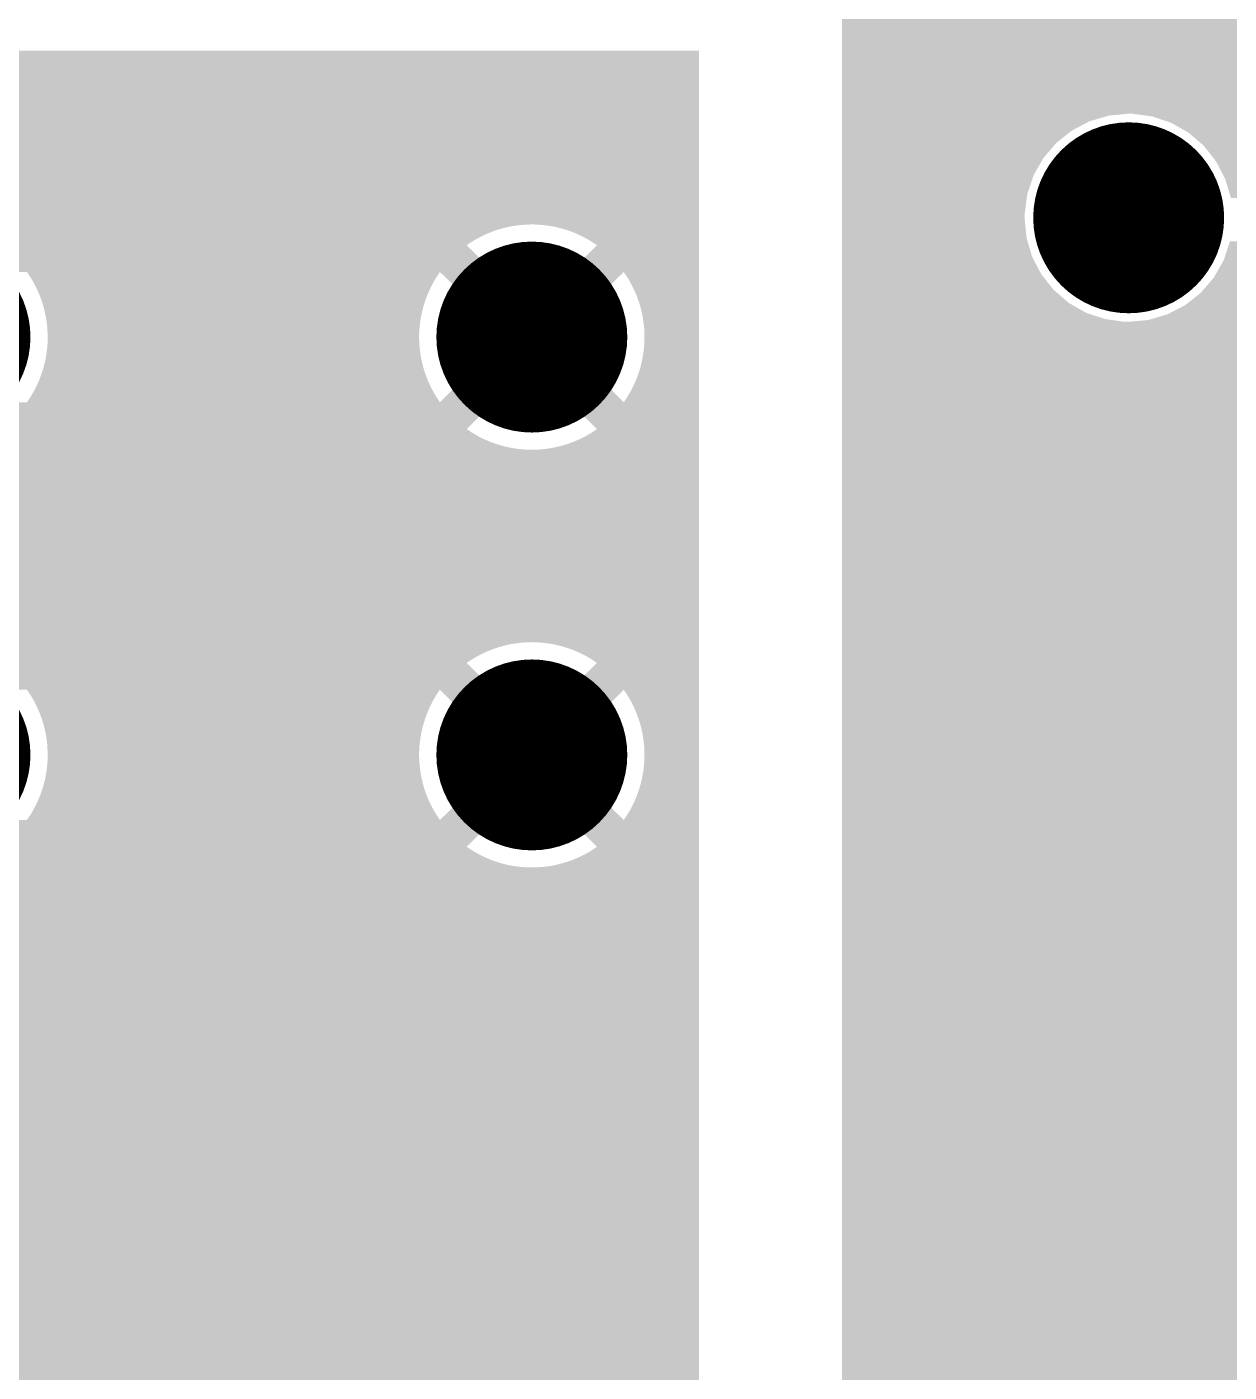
# Model space of a CAD drawing. Extents: x 295 to 953, y 10 to 290.
# Drawn here: x 562.98 to 573.53, y 185.66 to 197.47 of the extents above; entities that cross this region are included whole.
import ezdxf

# ---------------------------------------------------------------- set-up
doc = ezdxf.new("R2010")
doc.units = 0
doc.header["$LTSCALE"] = 5
doc.header["$MEASUREMENT"] = 0
doc.layers.get('0').update_dxf_attribs({"linetype": 'CONTINUOUS', "lineweight": 25})

msp = doc.modelspace()

# ---------------------------------------------------------------- linework, layer by layer
at = {"const_width": 0.838}
for points in [[(572.228, 195.793, 1), (573.066, 195.793, 1)], [(561.75, 194.746, 1), (562.588, 194.746, 1)], [(566.989, 194.746, 1), (567.827, 194.746, 1)], [(561.75, 191.078, 1), (562.588, 191.078, 1)], [(566.989, 191.078, 1), (567.827, 191.078, 1)]]:
    msp.add_lwpolyline(points, format="xyb", close=True, dxfattribs=at)
for points in [[(570.132, 196.707), (570.132, 197.889), (591.506, 196.707), (591.506, 197.889)], [(555.464, 197.105), (555.619, 197.26), (568.875, 197.105), (568.875, 197.26)], [(555.619, 197.26), (555.619, 197.26), (568.875, 197.26), (568.874, 197.26)], [(555.464, 197.104), (555.464, 197.105), (568.875, 197.104), (568.875, 197.105)], [(555.464, 195.735), (555.464, 197.104), (568.875, 195.735), (568.875, 197.104)], [(570.132, 196.69), (570.132, 196.707), (572.473, 196.69), (572.647, 196.707)], [(570.132, 196.641), (570.132, 196.69), (572.305, 196.641), (572.473, 196.69)], [(570.132, 196.56), (570.132, 196.641), (572.15, 196.56), (572.305, 196.641)], [(572.681, 196.706), (572.647, 196.707), (591.506, 196.706), (591.506, 196.707)], [(572.854, 196.683), (572.681, 196.706), (591.506, 196.683), (591.506, 196.706)], [(573.02, 196.627), (572.854, 196.683), (591.506, 196.627), (591.506, 196.683)], [(573.172, 196.541), (573.02, 196.627), (591.506, 196.541), (591.506, 196.627)], [(570.132, 196.451), (570.132, 196.56), (572.013, 196.451), (572.15, 196.56)], [(573.305, 196.427), (573.172, 196.541), (591.506, 196.427), (591.506, 196.541)], [(570.132, 196.319), (570.132, 196.451), (571.899, 196.319), (572.013, 196.451)], [(573.413, 196.29), (573.305, 196.427), (591.506, 196.29), (591.506, 196.427)], [(570.132, 196.167), (570.132, 196.319), (571.813, 196.167), (571.899, 196.319)], [(573.494, 196.135), (573.413, 196.29), (591.506, 196.135), (591.506, 196.29)], [(570.132, 196.001), (570.132, 196.167), (571.757, 196.001), (571.813, 196.167)], [(573.544, 195.967), (573.494, 196.135), (591.506, 195.967), (591.506, 196.135)], [(570.132, 195.828), (570.132, 196.001), (571.734, 195.828), (571.757, 196.001)], [(570.132, 195.793), (570.132, 195.828), (571.733, 195.793), (571.734, 195.828)], [(570.132, 195.619), (570.132, 195.793), (571.75, 195.619), (571.733, 195.793)], [(562.204, 195.734), (562.169, 195.735), (567.387, 195.734), (567.408, 195.735)], [(562.22, 195.733), (562.204, 195.734), (567.35, 195.733), (567.387, 195.734)], [(562.261, 195.73), (562.22, 195.733), (567.32, 195.73), (567.35, 195.733)], [(562.281, 195.728), (562.261, 195.73), (567.293, 195.728), (567.32, 195.73)], [(562.318, 195.723), (562.281, 195.728), (567.261, 195.723), (567.293, 195.728)], [(562.339, 195.72), (562.318, 195.723), (567.236, 195.72), (567.261, 195.723)], [(562.375, 195.713), (562.339, 195.72), (567.204, 195.713), (567.236, 195.72)], [(562.396, 195.708), (562.375, 195.713), (567.18, 195.708), (567.204, 195.713)], [(562.431, 195.699), (562.396, 195.708), (567.148, 195.699), (567.18, 195.708)], [(562.452, 195.693), (562.431, 195.699), (567.124, 195.693), (567.148, 195.699)], [(562.486, 195.683), (562.452, 195.693), (567.092, 195.683), (567.124, 195.693)], [(562.507, 195.675), (562.486, 195.683), (567.069, 195.675), (567.092, 195.683)], [(562.54, 195.662), (562.507, 195.675), (567.038, 195.662), (567.069, 195.675)], [(567.443, 195.734), (567.408, 195.735), (568.875, 195.734), (568.875, 195.735)], [(567.5, 195.73), (567.443, 195.734), (568.875, 195.73), (568.875, 195.734)], [(567.557, 195.723), (567.5, 195.73), (568.875, 195.723), (568.875, 195.73)], [(567.614, 195.713), (567.557, 195.723), (568.875, 195.713), (568.875, 195.723)], [(567.67, 195.699), (567.614, 195.713), (568.875, 195.699), (568.875, 195.713)], [(567.725, 195.683), (567.67, 195.699), (568.875, 195.683), (568.875, 195.699)], [(567.779, 195.662), (567.725, 195.683), (568.875, 195.662), (568.875, 195.683)], [(562.56, 195.654), (562.54, 195.662), (567.016, 195.654), (567.038, 195.662)], [(562.593, 195.639), (562.56, 195.654), (566.985, 195.639), (567.016, 195.654)], [(562.563, 195.374), (562.742, 195.552), (567.014, 195.374), (566.836, 195.552)], [(562.613, 195.629), (562.593, 195.639), (566.964, 195.629), (566.985, 195.639)], [(562.644, 195.613), (562.613, 195.629), (566.934, 195.613), (566.964, 195.629)], [(562.663, 195.602), (562.644, 195.613), (566.913, 195.602), (566.934, 195.613)], [(562.694, 195.584), (562.663, 195.602), (566.884, 195.584), (566.913, 195.602)], [(562.712, 195.572), (562.694, 195.584), (566.864, 195.572), (566.884, 195.584)], [(562.742, 195.552), (562.712, 195.572), (566.836, 195.552), (566.864, 195.572)], [(567.832, 195.639), (567.779, 195.662), (568.875, 195.639), (568.875, 195.662)], [(567.802, 195.374), (567.98, 195.552), (568.875, 195.374), (568.875, 195.552)], [(567.883, 195.613), (567.832, 195.639), (568.875, 195.613), (568.875, 195.639)], [(567.933, 195.584), (567.883, 195.613), (568.875, 195.584), (568.875, 195.613)], [(567.98, 195.552), (567.933, 195.584), (568.875, 195.552), (568.875, 195.584)], [(570.132, 195.452), (570.132, 195.619), (571.799, 195.452), (571.75, 195.619)], [(573.481, 195.42), (573.536, 195.586), (591.506, 195.42), (591.506, 195.586)], [(567.117, 195.428), (567.149, 195.44), (567.698, 195.428), (567.668, 195.44)], [(567.149, 195.44), (567.163, 195.446), (567.668, 195.44), (567.651, 195.446)], [(567.163, 195.446), (567.196, 195.456), (567.651, 195.446), (567.621, 195.456)], [(567.196, 195.456), (567.211, 195.461), (567.621, 195.456), (567.604, 195.461)], [(567.211, 195.461), (567.245, 195.469), (567.604, 195.461), (567.573, 195.469)], [(567.245, 195.469), (567.259, 195.472), (567.573, 195.469), (567.555, 195.472)], [(567.259, 195.472), (567.294, 195.478), (567.555, 195.472), (567.524, 195.478)], [(567.294, 195.478), (567.309, 195.481), (567.524, 195.478), (567.504, 195.481)], [(567.309, 195.481), (567.345, 195.484), (567.504, 195.481), (567.474, 195.484)], [(567.345, 195.484), (567.358, 195.486), (567.474, 195.484), (567.451, 195.486)], [(567.358, 195.486), (567.402, 195.487), (567.451, 195.486), (567.425, 195.487)], [(567.402, 195.487), (567.408, 195.487), (567.425, 195.487), (567.408, 195.487)], [(570.132, 195.297), (570.132, 195.452), (571.88, 195.297), (571.799, 195.452)], [(555.464, 195.318), (555.464, 195.374), (568.875, 195.318), (568.875, 195.374)], [(562.982, 195.309), (562.976, 195.318), (566.595, 195.309), (566.601, 195.318)], [(566.78, 195.14), (566.601, 195.318), (568.036, 195.14), (568.215, 195.318)], [(567.014, 195.374), (567.028, 195.383), (567.802, 195.374), (567.787, 195.383)], [(567.028, 195.383), (567.058, 195.399), (567.787, 195.383), (567.759, 195.399)], [(567.058, 195.399), (567.072, 195.407), (567.759, 195.399), (567.743, 195.407)], [(567.072, 195.407), (567.102, 195.421), (567.743, 195.407), (567.714, 195.421)], [(567.102, 195.421), (567.117, 195.428), (567.714, 195.421), (567.698, 195.428)], [(568.221, 195.309), (568.215, 195.318), (568.875, 195.309), (568.875, 195.318)], [(573.394, 195.268), (573.481, 195.42), (591.506, 195.268), (591.506, 195.42)], [(563.007, 195.27), (562.982, 195.309), (566.569, 195.27), (566.595, 195.309)], [(563.014, 195.26), (563.007, 195.27), (566.564, 195.26), (566.569, 195.27)], [(563.037, 195.22), (563.014, 195.26), (566.54, 195.22), (566.564, 195.26)], [(563.042, 195.21), (563.037, 195.22), (566.535, 195.21), (566.54, 195.22)], [(563.063, 195.169), (563.042, 195.21), (566.514, 195.169), (566.535, 195.21)], [(568.253, 195.26), (568.221, 195.309), (568.875, 195.26), (568.875, 195.309)], [(568.281, 195.21), (568.253, 195.26), (568.875, 195.21), (568.875, 195.26)], [(568.307, 195.159), (568.281, 195.21), (568.875, 195.159), (568.875, 195.21)], [(570.132, 195.16), (570.132, 195.297), (571.989, 195.16), (571.88, 195.297)], [(573.28, 195.135), (573.394, 195.268), (591.506, 195.135), (591.506, 195.268)], [(563.068, 195.159), (563.063, 195.169), (566.51, 195.159), (566.514, 195.169)], [(563.086, 195.116), (563.068, 195.159), (566.491, 195.116), (566.51, 195.159)], [(563.09, 195.106), (563.086, 195.116), (566.487, 195.106), (566.491, 195.116)], [(563.106, 195.062), (563.09, 195.106), (566.471, 195.062), (566.487, 195.106)], [(566.74, 195.067), (566.755, 195.097), (568.077, 195.067), (568.061, 195.097)], [(566.755, 195.097), (566.763, 195.111), (568.061, 195.097), (568.053, 195.111)], [(566.763, 195.111), (566.78, 195.14), (568.053, 195.111), (568.036, 195.14)], [(568.329, 195.106), (568.307, 195.159), (568.875, 195.106), (568.875, 195.159)], [(568.349, 195.051), (568.329, 195.106), (568.875, 195.051), (568.875, 195.106)], [(570.132, 195.046), (570.132, 195.16), (572.121, 195.046), (571.989, 195.16)], [(573.144, 195.027), (573.28, 195.135), (591.506, 195.027), (591.506, 195.135)], [(563.11, 195.051), (563.106, 195.062), (566.468, 195.051), (566.471, 195.062)], [(563.123, 195.007), (563.11, 195.051), (566.454, 195.007), (566.468, 195.051)], [(563.126, 194.996), (563.123, 195.007), (566.451, 194.996), (566.454, 195.007)], [(563.136, 194.951), (563.126, 194.996), (566.441, 194.951), (566.451, 194.996)], [(566.697, 194.959), (566.703, 194.974), (568.118, 194.959), (568.114, 194.974)], [(566.703, 194.974), (566.713, 195.006), (568.114, 194.974), (568.102, 195.006)], [(566.713, 195.006), (566.72, 195.021), (568.102, 195.006), (568.097, 195.021)], [(566.72, 195.021), (566.732, 195.052), (568.097, 195.021), (568.083, 195.052)], [(566.732, 195.052), (566.74, 195.067), (568.083, 195.052), (568.077, 195.067)], [(568.365, 194.996), (568.349, 195.051), (568.875, 194.996), (568.875, 195.051)], [(568.378, 194.94), (568.365, 194.996), (568.875, 194.94), (568.875, 194.996)], [(570.132, 194.959), (570.132, 195.046), (572.273, 194.959), (572.121, 195.046)], [(572.988, 194.946), (573.144, 195.027), (591.506, 194.946), (591.506, 195.027)], [(563.139, 194.94), (563.136, 194.951), (566.438, 194.94), (566.441, 194.951)], [(563.147, 194.895), (563.139, 194.94), (566.43, 194.895), (566.438, 194.94)], [(563.149, 194.883), (563.147, 194.895), (566.429, 194.883), (566.43, 194.895)], [(563.154, 194.838), (563.149, 194.883), (566.423, 194.838), (566.429, 194.883)], [(566.671, 194.828), (566.675, 194.862), (568.145, 194.828), (568.14, 194.862)], [(566.675, 194.862), (566.678, 194.878), (568.14, 194.862), (568.138, 194.878)], [(566.678, 194.878), (566.685, 194.91), (568.138, 194.878), (568.131, 194.91)], [(566.685, 194.91), (566.689, 194.927), (568.131, 194.91), (568.127, 194.927)], [(566.689, 194.927), (566.697, 194.959), (568.127, 194.927), (568.118, 194.959)], [(568.387, 194.883), (568.378, 194.94), (568.875, 194.883), (568.875, 194.94)], [(568.394, 194.826), (568.387, 194.883), (568.875, 194.826), (568.875, 194.883)], [(570.132, 194.904), (570.132, 194.959), (572.439, 194.904), (572.273, 194.959)], [(570.132, 194.88), (570.132, 194.904), (572.612, 194.88), (572.439, 194.904)], [(570.132, 183.22), (570.132, 194.88), (591.506, 183.22), (591.506, 194.88)], [(570.132, 194.88), (570.132, 194.88), (572.647, 194.88), (572.612, 194.88)], [(572.647, 194.88), (572.821, 194.896), (591.506, 194.88), (591.506, 194.896)], [(572.821, 194.896), (572.988, 194.946), (591.506, 194.896), (591.506, 194.946)], [(563.155, 194.826), (563.154, 194.838), (566.422, 194.826), (566.423, 194.838)], [(563.157, 194.78), (563.155, 194.826), (566.419, 194.78), (566.422, 194.826)], [(563.158, 194.769), (563.157, 194.78), (566.419, 194.769), (566.419, 194.78)], [(563.158, 194.723), (563.158, 194.769), (566.419, 194.723), (566.419, 194.769)], [(566.666, 194.762), (566.667, 194.779), (568.149, 194.762), (568.149, 194.779)], [(566.667, 194.729), (566.666, 194.762), (568.15, 194.729), (568.149, 194.762)], [(566.667, 194.779), (566.669, 194.812), (568.149, 194.779), (568.146, 194.812)], [(566.667, 194.712), (566.667, 194.729), (568.149, 194.712), (568.15, 194.729)], [(566.669, 194.812), (566.671, 194.828), (568.146, 194.812), (568.145, 194.828)], [(568.397, 194.769), (568.394, 194.826), (568.875, 194.769), (568.875, 194.826)], [(568.396, 194.711), (568.397, 194.769), (568.875, 194.711), (568.875, 194.769)], [(563.147, 194.596), (563.148, 194.608), (566.43, 194.596), (566.429, 194.608)], [(563.148, 194.608), (563.154, 194.654), (566.429, 194.608), (566.423, 194.654)], [(563.154, 194.654), (563.155, 194.665), (566.423, 194.654), (566.422, 194.665)], [(563.155, 194.665), (563.158, 194.711), (566.422, 194.665), (566.42, 194.711)], [(563.158, 194.711), (563.158, 194.723), (566.42, 194.711), (566.419, 194.723)], [(566.67, 194.679), (566.667, 194.712), (568.147, 194.679), (568.149, 194.712)], [(566.671, 194.663), (566.67, 194.679), (568.145, 194.663), (568.147, 194.679)], [(566.676, 194.63), (566.671, 194.663), (568.141, 194.63), (568.145, 194.663)], [(566.678, 194.613), (566.676, 194.63), (568.138, 194.613), (568.141, 194.63)], [(566.685, 194.581), (566.678, 194.613), (568.131, 194.581), (568.138, 194.613)], [(568.386, 194.596), (568.393, 194.654), (568.875, 194.596), (568.875, 194.654)], [(568.393, 194.654), (568.396, 194.711), (568.875, 194.654), (568.875, 194.711)], [(563.123, 194.484), (563.126, 194.495), (566.454, 194.484), (566.451, 194.495)], [(563.126, 194.495), (563.137, 194.54), (566.451, 194.495), (566.441, 194.54)], [(563.137, 194.54), (563.139, 194.551), (566.441, 194.54), (566.438, 194.551)], [(563.139, 194.551), (563.147, 194.596), (566.438, 194.551), (566.43, 194.596)], [(566.689, 194.565), (566.685, 194.581), (568.127, 194.565), (568.131, 194.581)], [(566.698, 194.532), (566.689, 194.565), (568.118, 194.532), (568.127, 194.565)], [(566.702, 194.517), (566.698, 194.532), (568.113, 194.517), (568.118, 194.532)], [(566.714, 194.485), (566.702, 194.517), (568.103, 194.485), (568.113, 194.517)], [(568.362, 194.484), (568.375, 194.54), (568.875, 194.484), (568.875, 194.54)], [(568.375, 194.54), (568.386, 194.596), (568.875, 194.54), (568.875, 194.596)], [(563.068, 194.333), (563.086, 194.375), (566.509, 194.333), (566.491, 194.375)], [(563.086, 194.375), (563.09, 194.386), (566.491, 194.375), (566.487, 194.386)], [(563.09, 194.386), (563.106, 194.429), (566.487, 194.386), (566.471, 194.429)], [(563.106, 194.429), (563.11, 194.44), (566.471, 194.429), (566.467, 194.44)], [(563.11, 194.44), (563.123, 194.484), (566.467, 194.44), (566.454, 194.484)], [(566.719, 194.47), (566.714, 194.485), (568.096, 194.47), (568.103, 194.485)], [(566.733, 194.439), (566.719, 194.47), (568.084, 194.439), (568.096, 194.47)], [(566.739, 194.424), (566.733, 194.439), (568.076, 194.424), (568.084, 194.439)], [(566.755, 194.394), (566.739, 194.424), (568.061, 194.394), (568.076, 194.424)], [(566.763, 194.38), (566.755, 194.394), (568.053, 194.38), (568.061, 194.394)], [(566.78, 194.351), (566.763, 194.38), (568.036, 194.351), (568.053, 194.38)], [(568.302, 194.322), (568.325, 194.375), (568.875, 194.322), (568.875, 194.375)], [(568.325, 194.375), (568.345, 194.429), (568.875, 194.375), (568.875, 194.429)], [(568.345, 194.429), (568.362, 194.484), (568.875, 194.429), (568.875, 194.484)], [(563.014, 194.231), (563.037, 194.271), (566.563, 194.231), (566.541, 194.271)], [(563.037, 194.271), (563.042, 194.281), (566.541, 194.271), (566.535, 194.281)], [(563.042, 194.281), (563.063, 194.322), (566.535, 194.281), (566.514, 194.322)], [(563.063, 194.322), (563.068, 194.333), (566.514, 194.322), (566.509, 194.333)], [(566.601, 194.173), (566.78, 194.351), (568.215, 194.173), (568.036, 194.351)], [(568.246, 194.221), (568.276, 194.271), (568.875, 194.221), (568.875, 194.271)], [(568.276, 194.271), (568.302, 194.322), (568.875, 194.271), (568.875, 194.322)], [(555.464, 194.117), (555.464, 194.173), (568.875, 194.117), (568.875, 194.173)], [(562.976, 194.173), (562.982, 194.183), (566.601, 194.173), (566.595, 194.183)], [(562.982, 194.183), (563.008, 194.221), (566.595, 194.183), (566.57, 194.221)], [(563.008, 194.221), (563.014, 194.231), (566.57, 194.221), (566.563, 194.231)], [(568.215, 194.173), (568.246, 194.221), (568.875, 194.173), (568.875, 194.221)], [(562.742, 193.939), (562.563, 194.117), (566.836, 193.939), (567.014, 194.117)], [(567.029, 194.109), (567.014, 194.117), (567.788, 194.109), (567.802, 194.117)], [(567.057, 194.092), (567.029, 194.109), (567.758, 194.092), (567.788, 194.109)], [(567.072, 194.084), (567.057, 194.092), (567.744, 194.084), (567.758, 194.092)], [(567.102, 194.07), (567.072, 194.084), (567.714, 194.07), (567.744, 194.084)], [(567.118, 194.063), (567.102, 194.07), (567.699, 194.063), (567.714, 194.07)], [(567.148, 194.051), (567.118, 194.063), (567.667, 194.051), (567.699, 194.063)], [(567.164, 194.045), (567.148, 194.051), (567.653, 194.045), (567.667, 194.051)], [(567.195, 194.035), (567.164, 194.045), (567.62, 194.035), (567.653, 194.045)], [(567.212, 194.03), (567.195, 194.035), (567.605, 194.03), (567.62, 194.035)], [(567.243, 194.022), (567.212, 194.03), (567.571, 194.022), (567.605, 194.03)], [(567.261, 194.019), (567.243, 194.022), (567.557, 194.019), (567.571, 194.022)], [(567.292, 194.013), (567.261, 194.019), (567.522, 194.013), (567.557, 194.019)], [(567.98, 193.939), (567.802, 194.117), (568.875, 193.939), (568.875, 194.117)], [(562.644, 193.878), (562.684, 193.901), (566.933, 193.878), (566.894, 193.901)], [(562.684, 193.901), (562.693, 193.907), (566.894, 193.901), (566.883, 193.907)], [(562.693, 193.907), (562.732, 193.932), (566.883, 193.907), (566.846, 193.932)], [(562.732, 193.932), (562.742, 193.939), (566.846, 193.932), (566.836, 193.939)], [(567.312, 194.01), (567.292, 194.013), (567.507, 194.01), (567.522, 194.013)], [(567.342, 194.007), (567.312, 194.01), (567.471, 194.007), (567.507, 194.01)], [(567.365, 194.005), (567.342, 194.007), (567.458, 194.005), (567.471, 194.007)], [(567.391, 194.004), (567.365, 194.005), (567.414, 194.004), (567.458, 194.005)], [(567.408, 194.004), (567.391, 194.004), (567.408, 194.004), (567.414, 194.004)], [(567.873, 193.872), (567.923, 193.901), (568.875, 193.872), (568.875, 193.901)], [(567.923, 193.901), (567.971, 193.932), (568.875, 193.901), (568.875, 193.932)], [(567.971, 193.932), (567.98, 193.939), (568.875, 193.932), (568.875, 193.939)], [(562.374, 193.778), (562.42, 193.789), (567.202, 193.778), (567.159, 193.789)], [(562.42, 193.789), (562.43, 193.792), (567.159, 193.789), (567.146, 193.792)], [(562.43, 193.792), (562.475, 193.805), (567.146, 193.792), (567.103, 193.805)], [(562.475, 193.805), (562.485, 193.809), (567.103, 193.805), (567.091, 193.809)], [(562.485, 193.809), (562.529, 193.824), (567.091, 193.809), (567.049, 193.824)], [(562.529, 193.824), (562.539, 193.829), (567.049, 193.824), (567.037, 193.829)], [(562.539, 193.829), (562.582, 193.847), (567.037, 193.829), (566.996, 193.847)], [(562.582, 193.847), (562.592, 193.852), (566.996, 193.847), (566.984, 193.852)], [(562.592, 193.852), (562.634, 193.872), (566.984, 193.852), (566.944, 193.872)], [(562.634, 193.872), (562.644, 193.878), (566.944, 193.872), (566.933, 193.878)], [(567.602, 193.776), (567.659, 193.789), (568.875, 193.776), (568.875, 193.789)], [(567.659, 193.789), (567.714, 193.805), (568.875, 193.789), (568.875, 193.805)], [(567.714, 193.805), (567.768, 193.824), (568.875, 193.805), (568.875, 193.824)], [(567.768, 193.824), (567.821, 193.847), (568.875, 193.824), (568.875, 193.847)], [(567.821, 193.847), (567.873, 193.872), (568.875, 193.847), (568.875, 193.872)], [(555.464, 192.068), (555.464, 193.757), (568.875, 192.068), (568.875, 193.757)], [(562.192, 193.757), (562.199, 193.757), (567.431, 193.757), (567.373, 193.757)], [(562.199, 193.757), (562.25, 193.76), (567.373, 193.757), (567.332, 193.76)], [(562.25, 193.76), (562.259, 193.761), (567.332, 193.76), (567.316, 193.761)], [(562.259, 193.761), (562.307, 193.766), (567.316, 193.761), (567.272, 193.766)], [(562.307, 193.766), (562.317, 193.768), (567.272, 193.766), (567.259, 193.768)], [(562.317, 193.768), (562.364, 193.776), (567.259, 193.768), (567.215, 193.776)], [(562.364, 193.776), (562.374, 193.778), (567.215, 193.776), (567.202, 193.778)], [(567.431, 193.757), (567.488, 193.76), (568.875, 193.757), (568.875, 193.76)], [(567.488, 193.76), (567.546, 193.766), (568.875, 193.76), (568.875, 193.766)], [(567.546, 193.766), (567.602, 193.776), (568.875, 193.766), (568.875, 193.776)], [(562.204, 192.067), (562.169, 192.068), (567.387, 192.067), (567.408, 192.068)], [(562.22, 192.066), (562.204, 192.067), (567.35, 192.066), (567.387, 192.067)], [(562.261, 192.063), (562.22, 192.066), (567.32, 192.063), (567.35, 192.066)], [(562.281, 192.061), (562.261, 192.063), (567.293, 192.061), (567.32, 192.063)], [(562.318, 192.056), (562.281, 192.061), (567.261, 192.056), (567.293, 192.061)], [(562.339, 192.052), (562.318, 192.056), (567.236, 192.052), (567.261, 192.056)], [(562.375, 192.046), (562.339, 192.052), (567.204, 192.046), (567.236, 192.052)], [(562.396, 192.041), (562.375, 192.046), (567.18, 192.041), (567.204, 192.046)], [(562.431, 192.032), (562.396, 192.041), (567.148, 192.032), (567.18, 192.041)], [(562.452, 192.026), (562.431, 192.032), (567.124, 192.026), (567.148, 192.032)], [(562.486, 192.015), (562.452, 192.026), (567.092, 192.015), (567.124, 192.026)], [(562.507, 192.008), (562.486, 192.015), (567.069, 192.008), (567.092, 192.015)], [(562.54, 191.995), (562.507, 192.008), (567.038, 191.995), (567.069, 192.008)], [(567.443, 192.067), (567.408, 192.068), (568.875, 192.067), (568.875, 192.068)], [(567.5, 192.063), (567.443, 192.067), (568.875, 192.063), (568.875, 192.067)], [(567.557, 192.056), (567.5, 192.063), (568.875, 192.056), (568.875, 192.063)], [(567.614, 192.046), (567.557, 192.056), (568.875, 192.046), (568.875, 192.056)], [(567.67, 192.032), (567.614, 192.046), (568.875, 192.032), (568.875, 192.046)], [(567.725, 192.015), (567.67, 192.032), (568.875, 192.015), (568.875, 192.032)], [(567.779, 191.995), (567.725, 192.015), (568.875, 191.995), (568.875, 192.015)], [(562.56, 191.987), (562.54, 191.995), (567.016, 191.987), (567.038, 191.995)], [(562.593, 191.972), (562.56, 191.987), (566.985, 191.972), (567.016, 191.987)], [(562.613, 191.962), (562.593, 191.972), (566.964, 191.962), (566.985, 191.972)], [(562.644, 191.946), (562.613, 191.962), (566.934, 191.946), (566.964, 191.962)], [(562.663, 191.935), (562.644, 191.946), (566.913, 191.935), (566.934, 191.946)], [(562.694, 191.917), (562.663, 191.935), (566.884, 191.917), (566.913, 191.935)], [(562.712, 191.905), (562.694, 191.917), (566.864, 191.905), (566.884, 191.917)], [(562.742, 191.885), (562.712, 191.905), (566.836, 191.885), (566.864, 191.905)], [(567.832, 191.972), (567.779, 191.995), (568.875, 191.972), (568.875, 191.995)], [(567.883, 191.946), (567.832, 191.972), (568.875, 191.946), (568.875, 191.972)], [(567.933, 191.917), (567.883, 191.946), (568.875, 191.917), (568.875, 191.946)], [(567.98, 191.885), (567.933, 191.917), (568.875, 191.885), (568.875, 191.917)], [(562.563, 191.707), (562.742, 191.885), (567.014, 191.707), (566.836, 191.885)], [(567.117, 191.761), (567.149, 191.773), (567.698, 191.761), (567.668, 191.773)], [(567.149, 191.773), (567.163, 191.779), (567.668, 191.773), (567.651, 191.779)], [(567.163, 191.779), (567.196, 191.789), (567.651, 191.779), (567.621, 191.789)], [(567.196, 191.789), (567.211, 191.794), (567.621, 191.789), (567.604, 191.794)], [(567.211, 191.794), (567.245, 191.802), (567.604, 191.794), (567.573, 191.802)], [(567.245, 191.802), (567.259, 191.805), (567.573, 191.802), (567.555, 191.805)], [(567.259, 191.805), (567.294, 191.811), (567.555, 191.805), (567.524, 191.811)], [(567.294, 191.811), (567.309, 191.814), (567.524, 191.811), (567.504, 191.814)], [(567.309, 191.814), (567.345, 191.817), (567.504, 191.814), (567.474, 191.817)], [(567.345, 191.817), (567.358, 191.819), (567.474, 191.817), (567.451, 191.819)], [(567.358, 191.819), (567.402, 191.82), (567.451, 191.819), (567.425, 191.82)], [(567.402, 191.82), (567.408, 191.82), (567.425, 191.82), (567.408, 191.82)], [(567.802, 191.707), (567.98, 191.885), (568.875, 191.707), (568.875, 191.885)], [(555.464, 191.651), (555.464, 191.707), (568.875, 191.651), (568.875, 191.707)], [(567.014, 191.707), (567.028, 191.716), (567.802, 191.707), (567.787, 191.716)], [(567.028, 191.716), (567.058, 191.732), (567.787, 191.716), (567.759, 191.732)], [(567.058, 191.732), (567.072, 191.74), (567.759, 191.732), (567.743, 191.74)], [(567.072, 191.74), (567.102, 191.754), (567.743, 191.74), (567.714, 191.754)], [(567.102, 191.754), (567.117, 191.761), (567.714, 191.754), (567.698, 191.761)], [(562.982, 191.641), (562.976, 191.651), (566.595, 191.641), (566.601, 191.651)], [(563.007, 191.603), (562.982, 191.641), (566.569, 191.603), (566.595, 191.641)], [(563.014, 191.593), (563.007, 191.603), (566.564, 191.593), (566.569, 191.603)], [(563.037, 191.553), (563.014, 191.593), (566.54, 191.553), (566.564, 191.593)], [(563.042, 191.543), (563.037, 191.553), (566.535, 191.543), (566.54, 191.553)], [(563.063, 191.502), (563.042, 191.543), (566.514, 191.502), (566.535, 191.543)], [(566.78, 191.473), (566.601, 191.651), (568.036, 191.473), (568.215, 191.651)], [(568.221, 191.641), (568.215, 191.651), (568.875, 191.641), (568.875, 191.651)], [(568.253, 191.593), (568.221, 191.641), (568.875, 191.593), (568.875, 191.641)], [(568.281, 191.543), (568.253, 191.593), (568.875, 191.543), (568.875, 191.593)], [(568.307, 191.491), (568.281, 191.543), (568.875, 191.491), (568.875, 191.543)], [(563.068, 191.491), (563.063, 191.502), (566.51, 191.491), (566.514, 191.502)], [(563.086, 191.449), (563.068, 191.491), (566.491, 191.449), (566.51, 191.491)], [(563.09, 191.438), (563.086, 191.449), (566.487, 191.438), (566.491, 191.449)], [(563.106, 191.395), (563.09, 191.438), (566.471, 191.395), (566.487, 191.438)], [(566.74, 191.4), (566.755, 191.43), (568.077, 191.4), (568.061, 191.43)], [(566.755, 191.43), (566.763, 191.444), (568.061, 191.43), (568.053, 191.444)], [(566.763, 191.444), (566.78, 191.473), (568.053, 191.444), (568.036, 191.473)], [(568.329, 191.438), (568.307, 191.491), (568.875, 191.438), (568.875, 191.491)], [(568.349, 191.384), (568.329, 191.438), (568.875, 191.384), (568.875, 191.438)], [(563.11, 191.384), (563.106, 191.395), (566.468, 191.384), (566.471, 191.395)], [(563.123, 191.34), (563.11, 191.384), (566.454, 191.34), (566.468, 191.384)], [(563.126, 191.329), (563.123, 191.34), (566.451, 191.329), (566.454, 191.34)], [(563.136, 191.284), (563.126, 191.329), (566.441, 191.284), (566.451, 191.329)], [(566.697, 191.292), (566.703, 191.307), (568.118, 191.292), (568.114, 191.307)], [(566.703, 191.307), (566.713, 191.339), (568.114, 191.307), (568.102, 191.339)], [(566.713, 191.339), (566.72, 191.354), (568.102, 191.339), (568.097, 191.354)], [(566.72, 191.354), (566.732, 191.385), (568.097, 191.354), (568.083, 191.385)], [(566.732, 191.385), (566.74, 191.4), (568.083, 191.385), (568.077, 191.4)], [(568.365, 191.329), (568.349, 191.384), (568.875, 191.329), (568.875, 191.384)], [(568.378, 191.273), (568.365, 191.329), (568.875, 191.273), (568.875, 191.329)], [(563.139, 191.273), (563.136, 191.284), (566.438, 191.273), (566.441, 191.284)], [(563.147, 191.228), (563.139, 191.273), (566.43, 191.228), (566.438, 191.273)], [(563.149, 191.216), (563.147, 191.228), (566.429, 191.216), (566.43, 191.228)], [(563.154, 191.171), (563.149, 191.216), (566.423, 191.171), (566.429, 191.216)], [(566.671, 191.161), (566.675, 191.194), (568.145, 191.161), (568.14, 191.194)], [(566.675, 191.194), (566.678, 191.211), (568.14, 191.194), (568.138, 191.211)], [(566.678, 191.211), (566.685, 191.243), (568.138, 191.211), (568.131, 191.243)], [(566.685, 191.243), (566.689, 191.259), (568.131, 191.243), (568.127, 191.259)], [(566.689, 191.259), (566.697, 191.292), (568.127, 191.259), (568.118, 191.292)], [(568.387, 191.216), (568.378, 191.273), (568.875, 191.216), (568.875, 191.273)], [(568.394, 191.159), (568.387, 191.216), (568.875, 191.159), (568.875, 191.216)], [(563.155, 191.159), (563.154, 191.171), (566.422, 191.159), (566.423, 191.171)], [(563.157, 191.113), (563.155, 191.159), (566.419, 191.113), (566.422, 191.159)], [(563.158, 191.101), (563.157, 191.113), (566.419, 191.101), (566.419, 191.113)], [(563.158, 191.055), (563.158, 191.101), (566.419, 191.055), (566.419, 191.101)], [(566.666, 191.095), (566.667, 191.112), (568.149, 191.095), (568.149, 191.112)], [(566.667, 191.062), (566.666, 191.095), (568.15, 191.062), (568.149, 191.095)], [(566.667, 191.112), (566.669, 191.145), (568.149, 191.112), (568.146, 191.145)], [(566.669, 191.145), (566.671, 191.161), (568.146, 191.145), (568.145, 191.161)], [(568.397, 191.101), (568.394, 191.159), (568.875, 191.101), (568.875, 191.159)], [(568.396, 191.044), (568.397, 191.101), (568.875, 191.044), (568.875, 191.101)], [(563.148, 190.941), (563.154, 190.986), (566.429, 190.941), (566.423, 190.986)], [(563.154, 190.986), (563.155, 190.998), (566.423, 190.986), (566.422, 190.998)], [(563.155, 190.998), (563.158, 191.044), (566.422, 190.998), (566.42, 191.044)], [(563.158, 191.044), (563.158, 191.055), (566.42, 191.044), (566.419, 191.055)], [(566.667, 191.045), (566.667, 191.062), (568.149, 191.045), (568.15, 191.062)], [(566.67, 191.012), (566.667, 191.045), (568.147, 191.012), (568.149, 191.045)], [(566.671, 190.996), (566.67, 191.012), (568.145, 190.996), (568.147, 191.012)], [(566.676, 190.963), (566.671, 190.996), (568.141, 190.963), (568.145, 190.996)], [(566.678, 190.946), (566.676, 190.963), (568.138, 190.946), (568.141, 190.963)], [(566.685, 190.914), (566.678, 190.946), (568.131, 190.914), (568.138, 190.946)], [(568.386, 190.929), (568.393, 190.986), (568.875, 190.929), (568.875, 190.986)], [(568.393, 190.986), (568.396, 191.044), (568.875, 190.986), (568.875, 191.044)], [(563.123, 190.817), (563.126, 190.828), (566.454, 190.817), (566.451, 190.828)], [(563.126, 190.828), (563.137, 190.873), (566.451, 190.828), (566.441, 190.873)], [(563.137, 190.873), (563.139, 190.884), (566.441, 190.873), (566.438, 190.884)], [(563.139, 190.884), (563.147, 190.929), (566.438, 190.884), (566.43, 190.929)], [(563.147, 190.929), (563.148, 190.941), (566.43, 190.929), (566.429, 190.941)], [(566.689, 190.897), (566.685, 190.914), (568.127, 190.897), (568.131, 190.914)], [(566.698, 190.865), (566.689, 190.897), (568.118, 190.865), (568.127, 190.897)], [(566.702, 190.85), (566.698, 190.865), (568.113, 190.85), (568.118, 190.865)], [(566.714, 190.818), (566.702, 190.85), (568.103, 190.818), (568.113, 190.85)], [(568.362, 190.817), (568.375, 190.873), (568.875, 190.817), (568.875, 190.873)], [(568.375, 190.873), (568.386, 190.929), (568.875, 190.873), (568.875, 190.929)], [(563.086, 190.708), (563.09, 190.718), (566.491, 190.708), (566.487, 190.718)], [(563.09, 190.718), (563.106, 190.762), (566.487, 190.718), (566.471, 190.762)], [(563.106, 190.762), (563.11, 190.773), (566.471, 190.762), (566.467, 190.773)], [(563.11, 190.773), (563.123, 190.817), (566.467, 190.773), (566.454, 190.817)], [(566.719, 190.803), (566.714, 190.818), (568.096, 190.803), (568.103, 190.818)], [(566.733, 190.772), (566.719, 190.803), (568.084, 190.772), (568.096, 190.803)], [(566.739, 190.757), (566.733, 190.772), (568.076, 190.757), (568.084, 190.772)], [(566.755, 190.727), (566.739, 190.757), (568.061, 190.727), (568.076, 190.757)], [(566.763, 190.713), (566.755, 190.727), (568.053, 190.713), (568.061, 190.727)], [(566.78, 190.684), (566.763, 190.713), (568.036, 190.684), (568.053, 190.713)], [(568.325, 190.708), (568.345, 190.762), (568.875, 190.708), (568.875, 190.762)], [(568.345, 190.762), (568.362, 190.817), (568.875, 190.762), (568.875, 190.817)], [(563.014, 190.564), (563.037, 190.604), (566.563, 190.564), (566.541, 190.604)], [(563.037, 190.604), (563.042, 190.614), (566.541, 190.604), (566.535, 190.614)], [(563.042, 190.614), (563.063, 190.655), (566.535, 190.614), (566.514, 190.655)], [(563.063, 190.655), (563.068, 190.665), (566.514, 190.655), (566.509, 190.665)], [(563.068, 190.665), (563.086, 190.708), (566.509, 190.665), (566.491, 190.708)], [(566.601, 190.506), (566.78, 190.684), (568.215, 190.506), (568.036, 190.684)], [(568.246, 190.554), (568.276, 190.604), (568.875, 190.554), (568.875, 190.604)], [(568.276, 190.604), (568.302, 190.655), (568.875, 190.604), (568.875, 190.655)], [(568.302, 190.655), (568.325, 190.708), (568.875, 190.655), (568.875, 190.708)], [(555.464, 190.45), (555.464, 190.506), (568.875, 190.45), (568.875, 190.506)], [(562.976, 190.506), (562.982, 190.516), (566.601, 190.506), (566.595, 190.516)], [(562.982, 190.516), (563.008, 190.554), (566.595, 190.516), (566.57, 190.554)], [(563.008, 190.554), (563.014, 190.564), (566.57, 190.554), (566.563, 190.564)], [(568.215, 190.506), (568.246, 190.554), (568.875, 190.506), (568.875, 190.554)], [(562.742, 190.272), (562.563, 190.45), (566.836, 190.272), (567.014, 190.45)], [(567.029, 190.441), (567.014, 190.45), (567.788, 190.441), (567.802, 190.45)], [(567.057, 190.425), (567.029, 190.441), (567.758, 190.425), (567.788, 190.441)], [(567.072, 190.417), (567.057, 190.425), (567.744, 190.417), (567.758, 190.425)], [(567.102, 190.403), (567.072, 190.417), (567.714, 190.403), (567.744, 190.417)], [(567.118, 190.396), (567.102, 190.403), (567.699, 190.396), (567.714, 190.403)], [(567.148, 190.384), (567.118, 190.396), (567.667, 190.384), (567.699, 190.396)], [(567.164, 190.378), (567.148, 190.384), (567.653, 190.378), (567.667, 190.384)], [(567.195, 190.368), (567.164, 190.378), (567.62, 190.368), (567.653, 190.378)], [(567.212, 190.363), (567.195, 190.368), (567.605, 190.363), (567.62, 190.368)], [(567.243, 190.355), (567.212, 190.363), (567.571, 190.355), (567.605, 190.363)], [(567.261, 190.352), (567.243, 190.355), (567.557, 190.352), (567.571, 190.355)], [(567.98, 190.272), (567.802, 190.45), (568.875, 190.272), (568.875, 190.45)], [(562.684, 190.234), (562.693, 190.24), (566.894, 190.234), (566.883, 190.24)], [(562.693, 190.24), (562.732, 190.265), (566.883, 190.24), (566.846, 190.265)], [(562.732, 190.265), (562.742, 190.272), (566.846, 190.265), (566.836, 190.272)], [(567.292, 190.346), (567.261, 190.352), (567.522, 190.346), (567.557, 190.352)], [(567.312, 190.343), (567.292, 190.346), (567.507, 190.343), (567.522, 190.346)], [(567.342, 190.34), (567.312, 190.343), (567.471, 190.34), (567.507, 190.343)], [(567.365, 190.338), (567.342, 190.34), (567.458, 190.338), (567.471, 190.34)], [(567.391, 190.337), (567.365, 190.338), (567.414, 190.337), (567.458, 190.338)], [(567.408, 190.337), (567.391, 190.337), (567.408, 190.337), (567.414, 190.337)], [(567.923, 190.234), (567.971, 190.265), (568.875, 190.234), (568.875, 190.265)], [(567.971, 190.265), (567.98, 190.272), (568.875, 190.265), (568.875, 190.272)], [(562.374, 190.111), (562.42, 190.122), (567.202, 190.111), (567.159, 190.122)], [(562.42, 190.122), (562.43, 190.125), (567.159, 190.122), (567.146, 190.125)], [(562.43, 190.125), (562.475, 190.138), (567.146, 190.125), (567.103, 190.138)], [(562.475, 190.138), (562.485, 190.142), (567.103, 190.138), (567.091, 190.142)], [(562.485, 190.142), (562.529, 190.157), (567.091, 190.142), (567.049, 190.157)], [(562.529, 190.157), (562.539, 190.162), (567.049, 190.157), (567.037, 190.162)], [(562.539, 190.162), (562.582, 190.18), (567.037, 190.162), (566.996, 190.18)], [(562.582, 190.18), (562.592, 190.185), (566.996, 190.18), (566.984, 190.185)], [(562.592, 190.185), (562.634, 190.205), (566.984, 190.185), (566.944, 190.205)], [(562.634, 190.205), (562.644, 190.211), (566.944, 190.205), (566.933, 190.211)], [(562.644, 190.211), (562.684, 190.234), (566.933, 190.211), (566.894, 190.234)], [(567.602, 190.109), (567.659, 190.122), (568.875, 190.109), (568.875, 190.122)], [(567.659, 190.122), (567.714, 190.138), (568.875, 190.122), (568.875, 190.138)], [(567.714, 190.138), (567.768, 190.157), (568.875, 190.138), (568.875, 190.157)], [(567.768, 190.157), (567.821, 190.18), (568.875, 190.157), (568.875, 190.18)], [(567.821, 190.18), (567.873, 190.205), (568.875, 190.18), (568.875, 190.205)], [(567.873, 190.205), (567.923, 190.234), (568.875, 190.205), (568.875, 190.234)], [(555.464, 182.802), (555.464, 190.09), (568.875, 182.802), (568.875, 190.09)], [(562.192, 190.09), (562.199, 190.09), (567.431, 190.09), (567.373, 190.09)], [(562.199, 190.09), (562.25, 190.093), (567.373, 190.09), (567.332, 190.093)], [(562.25, 190.093), (562.259, 190.094), (567.332, 190.093), (567.316, 190.094)], [(562.259, 190.094), (562.307, 190.099), (567.316, 190.094), (567.272, 190.099)], [(562.307, 190.099), (562.317, 190.101), (567.272, 190.099), (567.259, 190.101)], [(562.317, 190.101), (562.364, 190.109), (567.259, 190.101), (567.215, 190.109)], [(562.364, 190.109), (562.374, 190.111), (567.215, 190.109), (567.202, 190.111)], [(567.431, 190.09), (567.488, 190.093), (568.875, 190.09), (568.875, 190.093)], [(567.488, 190.093), (567.546, 190.099), (568.875, 190.093), (568.875, 190.099)], [(567.546, 190.099), (567.602, 190.109), (568.875, 190.099), (568.875, 190.109)]]:
    msp.add_solid(points)

doc.saveas('drawing.dxf')
